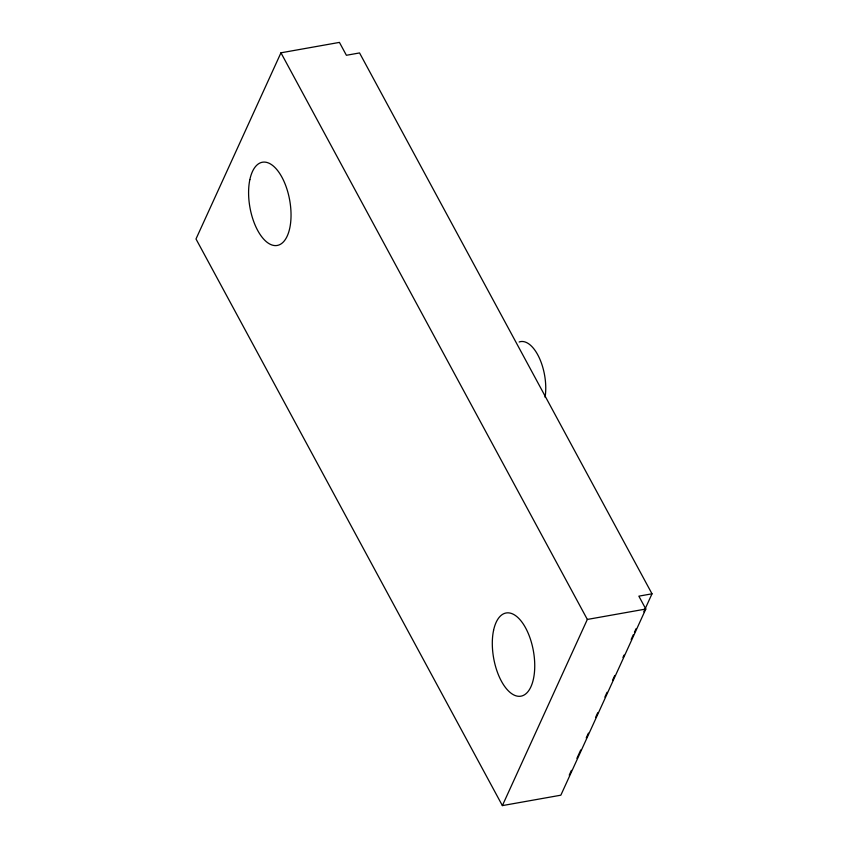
<?xml version="1.0" encoding="UTF-8"?>
<svg xmlns="http://www.w3.org/2000/svg" width="848" height="848" viewBox="0 0 848 848"><rect width="100%" height="100%" fill="white"/><g stroke="black" fill="none" stroke-linecap="round" stroke-linejoin="round"><path stroke-width="1.27" d="M280.953 52.809L195.994 238.966L502.376 805.6L560.846 795.191L645.816 609.034L638.851 596.155L652.006 593.812L359.552 52.936L346.397 55.279L339.433 42.4L280.953 52.809L587.335 619.443L502.376 805.6M569.231 775.178L571.425 770.366M576.905 758.356L580.742 749.95M586.222 737.94L588.417 733.138M595.55 717.525L597.734 712.723M604.868 697.109L607.062 692.297M612.542 680.287L614.736 675.485M622.951 657.476L624.054 655.069M631.177 639.456L633.371 634.654M634.463 632.248L636.106 628.644M643.78 611.832L652.006 593.812M587.335 619.443L645.816 609.034M519.156 341.988A37.195 17.776 79.9 0 1 539.148 357.58A37.195 17.776 79.9 0 1 545.073 397.246M493.568 630.35A42.262 20.204 79.9 0 0 517.248 696.134A42.262 20.204 79.9 0 0 529.746 637.208A42.262 20.204 79.9 0 0 493.568 630.35M249.853 179.617A42.262 20.204 79.9 0 0 273.533 245.411A42.262 20.204 79.9 0 0 286.041 186.475A42.262 20.204 79.9 0 0 249.853 179.617"/></g></svg>
